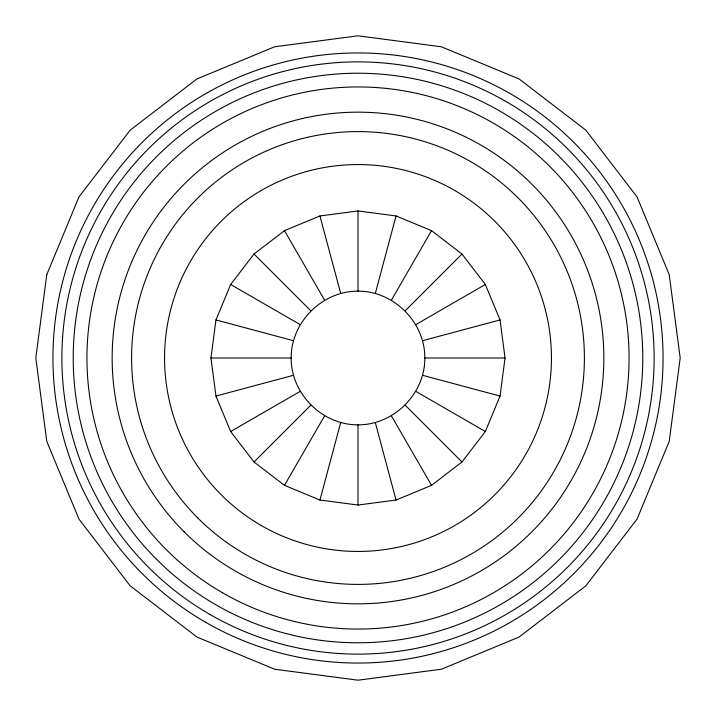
<?xml version="1.0" encoding="UTF-8"?>
<svg xmlns="http://www.w3.org/2000/svg" width="716" height="716" viewBox="0 0 716 716"><rect width="100%" height="100%" fill="white"/><g stroke="black" fill="none" stroke-linecap="round" stroke-linejoin="round"><path stroke-width="1.07" d="M210.951 358L215.955 319.936L230.65 284.476L254.019 254.019L284.476 230.65L319.936 215.955L358 210.951L396.064 215.955L431.524 230.65L461.981 254.019L485.35 284.476L500.045 319.936L505.048 358L500.045 396.064L485.35 431.524L461.981 461.981L431.524 485.35L396.064 500.045L358 505.048L319.936 500.045L284.476 485.35L254.019 461.981L230.65 431.524L215.955 396.064L210.951 358L291.161 358C290.938 393.773 322.227 425.062 358 424.839C393.773 425.062 425.062 393.773 424.839 358C425.062 322.227 393.773 290.938 358 291.161C322.227 290.938 290.938 322.227 291.161 358M319.936 500.045L340.7 422.565M375.3 293.435L396.064 215.955M284.476 485.35L324.581 415.889M391.419 300.111L431.524 230.65M254.019 461.981L310.735 405.265M405.265 310.735L461.981 254.019M230.65 431.524L300.111 391.419M415.889 324.581L485.35 284.476M215.955 396.064L293.435 375.3M422.565 340.7L500.045 319.936M424.839 358L505.048 358M215.955 319.936L293.435 340.7M422.565 375.3L500.045 396.064M230.65 284.476L300.111 324.581M415.889 391.419L485.35 431.524M254.019 254.019L310.735 310.735M405.265 405.265L461.981 461.981M284.476 230.65L324.581 300.111M391.419 415.889L431.524 485.35M319.936 215.955L340.7 293.435M375.3 422.565L396.064 500.045M358 210.951L358 291.161M358 424.839L358 505.048M46.782 274.613L35.8 358L46.782 441.387L78.966 519.1L130.169 585.831L196.9 637.034L274.613 669.218L358 680.2L441.387 669.218L519.1 637.034L585.831 585.831L637.034 519.1L669.218 441.387L680.2 358L669.218 274.613L637.034 196.9L585.831 130.169L519.1 78.966L441.387 46.782L358 35.8L274.613 46.782L196.9 78.966L130.169 130.169L78.966 196.9L46.782 274.613M197.911 518.089A226.399 226.399 0 0 0 576.684 416.596A226.399 226.399 0 0 0 299.404 139.316A226.399 226.399 0 0 0 197.911 518.089M184.164 531.836A245.839 245.839 0 0 0 595.461 421.626A245.839 245.839 0 0 0 294.374 120.539A245.839 245.839 0 0 0 184.164 531.836M261.277 525.526A193.445 193.445 0 0 0 551.445 358A193.445 193.445 0 0 0 261.277 190.474A193.445 193.445 0 0 0 261.277 525.526M209.94 614.453A296.129 296.129 0 0 0 654.129 358A296.129 296.129 0 0 0 209.94 101.547A296.129 296.129 0 0 0 209.94 614.453M205.474 622.186A305.052 305.052 0 0 0 663.052 358A305.052 305.052 0 0 0 205.474 93.814A305.052 305.052 0 0 0 205.474 622.186M222.47 592.741A271.06 271.06 0 0 0 629.06 358A271.06 271.06 0 0 0 222.47 123.259A271.06 271.06 0 0 0 222.47 592.741M156.625 559.375A284.78 284.78 0 0 0 633.078 431.703A284.78 284.78 0 0 0 284.297 82.922A284.78 284.78 0 0 0 156.625 559.375"/></g></svg>
